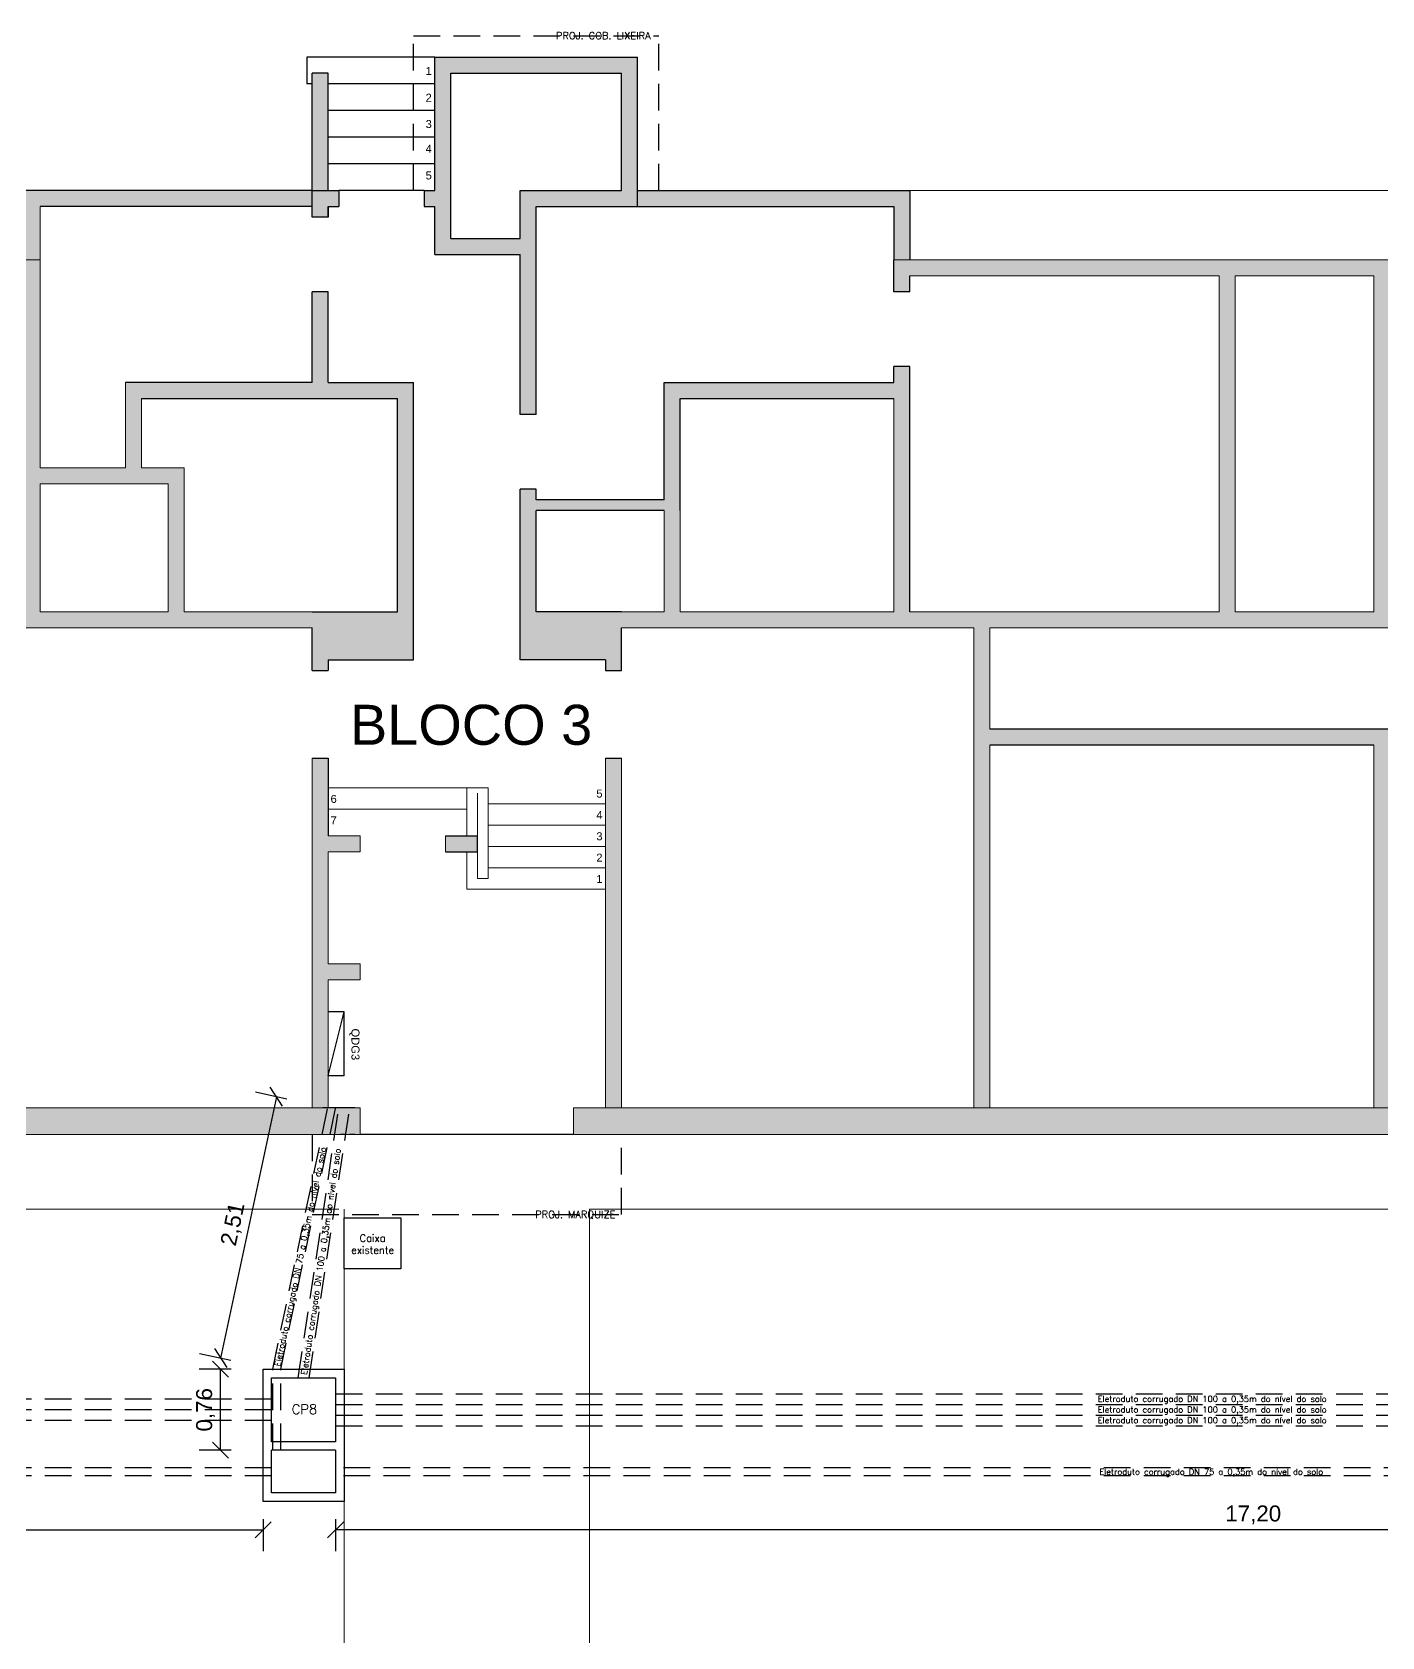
# Model space of a CAD drawing. Extents: x 0 to 11638, y -6007 to 0.
# Drawn here: x 11069.11 to 11081.76, y -5594.05 to -5579 of the extents above; entities that cross this region are included whole.
import ezdxf

# ---------------------------------------------------------------- set-up
doc = ezdxf.new("R2010")
doc.units = 0
doc.linetypes.add('CACHE', pattern=[0.375, 0.25, -0.125])
doc.layers.get('0').update_dxf_attribs({"linetype": 'CONTINUOUS'})
doc.layers.get('Defpoints').update_dxf_attribs({"linetype": 'CONTINUOUS'})
for name, color, linetype, lineweight in [('ARQ - Alvenaria Alta', 251, 'CONTINUOUS', 13), ('ARQ - Alvenaria Média-Baixa', 252, 'CONTINUOUS', 20), ('ARQ - Desnível', 8, 'CONTINUOUS', 20), ('ARQ - Escadas', 1, 'CONTINUOUS', 9), ('ARQ - Esquadrias', 1, 'CONTINUOUS', 9), ('ARQ - Guias Calçadas Sarjetas', 254, 'CONTINUOUS', 20), ('ARQ - Textos', 4, 'CONTINUOUS', 5), ('Elétrica', 30, 'CONTINUOUS', 20), ('Lógica - Dados Telefonia CFTV', 3, 'CONTINUOUS', 5)]:
    doc.layers.add(name, color=color, linetype=linetype, lineweight=lineweight)
doc.layers.add('ARQ - Cotas', color=1, linetype='CONTINUOUS')
doc.layers.add('ARQ - Projeções', color=253, linetype='CACHE')
doc.styles.add('ROMANS', font='romans.shx', dxfattribs={"height": 0.3})
doc.styles.get("Standard").update_dxf_attribs({"font": 'arial.ttf', "height": 0.15})
doc.dimstyles.get("Standard").update_dxf_attribs({"dimtxt": 0.1, "dimasz": 0.15, "dimexe": 0.2, "dimexo": 0.2, "dimgap": 0.05, "dimtad": 1, "dimzin": 0, "dimtxsty": 'STANDARD', "dimblk": 'OBLIQUE', "dimcen": 0.5, "dimclrd": 256, "dimclre": 256, "dimclrt": 256, "dimadec": 0, "dimazin": 0, "dimtfac": 1, "dimtmove": 0, "dimatfit": 3, "dimfxl": 0.1, "dimfxlon": 1, "dimtfillclr": 256, "dimtolj": 1, "dimtzin": 0, "dimlwd": -1, "dimarcsym": 0})

# ---------------------------------------------------------------- blocks, each defined once
blk = doc.blocks.new('_Oblique')
at = {"layer": 'ARQ - Esquadrias', "color": 0, "lineweight": -2}
blk.add_line((-0.5, -0.5), (0.5, 0.5), dxfattribs=at)
blk = doc.blocks.new('*D979')
at = {"layer": 'ARQ - Cotas', "lineweight": -2, "transparency": 16777216}
for p, q in [((11071.955, -5592.946), (11071.955, -5593.246)), ((11089.154, -5592.946), (11089.154, -5593.246))]:
    blk.add_line(p, q, dxfattribs=at)
at = {"layer": 'ARQ - Cotas', "transparency": 16777216}
blk.add_line((11089.154, -5593.046), (11071.955, -5593.046), dxfattribs=at)
at = {"layer": 'Defpoints', "color": 0, "lineweight": -2, "transparency": 16777216}
for p in [(11071.955, -5592.538), (11089.154, -5592.538), (11071.955, -5593.046)]:
    blk.add_point(p, dxfattribs=at)
at = {"layer": 'ARQ - Cotas', "transparency": 16777216, "xscale": 0.15, "yscale": 0.15, "zscale": 0.15, "rotation": 180}
blk.add_blockref('_Oblique', (11071.955, -5593.046), dxfattribs=at)
at = {"layer": 'ARQ - Cotas', "transparency": 16777216, "xscale": 0.15, "yscale": 0.15, "zscale": 0.15}
blk.add_blockref('_Oblique', (11089.154, -5593.046), dxfattribs=at)
at = {"layer": 'ARQ - Cotas', "lineweight": -2, "transparency": 16777216, "insert": (11080.554, -5592.906), "char_height": 0.15, "attachment_point": 5}
blk.add_mtext('\\A1;17,20', dxfattribs=at)
blk = doc.blocks.new('*D980')
at = {"layer": 'ARQ - Cotas', "transparency": 16777216}
blk.add_line((11071.399, -5588.986), (11070.876, -5591.436), dxfattribs=at)
at = {"layer": 'ARQ - Cotas', "lineweight": -2, "transparency": 16777216}
for p, q in [((11071.497, -5589.007), (11071.203, -5588.944)), ((11070.974, -5591.457), (11070.68, -5591.394))]:
    blk.add_line(p, q, dxfattribs=at)
at = {"layer": 'Defpoints', "color": 0, "lineweight": -2, "transparency": 16777216}
for p in [(11071.888, -5589.09), (11070.876, -5591.436), (11071.365, -5591.54)]:
    blk.add_point(p, dxfattribs=at)
at = {"layer": 'ARQ - Cotas', "transparency": 16777216, "xscale": 0.15, "yscale": 0.15, "zscale": 0.15}
for p, rotation in [((11071.399, -5588.986), 77.95147902487054), ((11070.876, -5591.436), 257.9514790248706)]:
    blk.add_blockref('_Oblique', p, dxfattribs=dict(at, rotation=rotation))
at = {"layer": 'ARQ - Cotas', "lineweight": -2, "transparency": 16777216, "insert": (11071, -5590.181), "char_height": 0.15, "attachment_point": 5, "rotation": 77.9515}
blk.add_mtext('\\A1;2,51', dxfattribs=at)
blk = doc.blocks.new('*D999')
at = {"layer": 'ARQ - Cotas', "lineweight": -2, "transparency": 16777216}
for p, q in [((11070.976, -5591.54), (11070.676, -5591.54)), ((11070.976, -5592.3), (11070.676, -5592.3))]:
    blk.add_line(p, q, dxfattribs=at)
at = {"layer": 'ARQ - Cotas', "transparency": 16777216}
blk.add_line((11070.876, -5592.3), (11070.876, -5591.54), dxfattribs=at)
at = {"layer": 'Defpoints', "color": 0, "lineweight": -2, "transparency": 16777216}
for p in [(11070.876, -5591.54), (11071.365, -5591.54), (11071.355, -5592.3)]:
    blk.add_point(p, dxfattribs=at)
at = {"layer": 'ARQ - Cotas', "transparency": 16777216, "xscale": 0.15, "yscale": 0.15, "zscale": 0.15}
for p, rotation in [((11070.876, -5591.54), 90), ((11070.876, -5592.3), 270)]:
    blk.add_blockref('_Oblique', p, dxfattribs=dict(at, rotation=rotation))
at = {"layer": 'ARQ - Cotas', "lineweight": -2, "transparency": 16777216, "insert": (11070.736, -5591.92), "char_height": 0.15, "attachment_point": 5, "rotation": 90}
blk.add_mtext('\\A1;0,76', dxfattribs=at)
blk = doc.blocks.new('*D1000')
at = {"layer": 'ARQ - Cotas', "lineweight": -2, "transparency": 16777216}
for p, q in [((11054.335, -5592.946), (11054.335, -5593.246)), ((11071.275, -5592.946), (11071.275, -5593.246))]:
    blk.add_line(p, q, dxfattribs=at)
at = {"layer": 'ARQ - Cotas', "transparency": 16777216}
blk.add_line((11054.335, -5593.046), (11071.275, -5593.046), dxfattribs=at)
at = {"layer": 'Defpoints', "color": 0, "lineweight": -2, "transparency": 16777216}
for p in [(11054.335, -5592.538), (11071.275, -5592.538), (11071.275, -5593.046)]:
    blk.add_point(p, dxfattribs=at)
at = {"layer": 'ARQ - Cotas', "transparency": 16777216, "xscale": 0.15, "yscale": 0.15, "zscale": 0.15, "rotation": 180}
blk.add_blockref('_Oblique', (11054.335, -5593.046), dxfattribs=at)
at = {"layer": 'ARQ - Cotas', "transparency": 16777216, "xscale": 0.15, "yscale": 0.15, "zscale": 0.15}
blk.add_blockref('_Oblique', (11071.275, -5593.046), dxfattribs=at)
at = {"layer": 'ARQ - Cotas', "lineweight": -2, "transparency": 16777216, "insert": (11062.805, -5592.906), "char_height": 0.15, "attachment_point": 5}
blk.add_mtext('\\A1;16,94', dxfattribs=at)

msp = doc.modelspace()

# ---------------------------------------------------------------- hatches: boundary and pattern name
at = {"layer": 'ARQ - Alvenaria Alta', "lineweight": -2}
h = msp.add_hatch(color=7, dxfattribs=at)
h.dxf.hatch_style = 1
h.paths.add_polyline_path([(11072.685, -5582.29), (11071.885, -5582.29), (11071.885, -5581.44), (11071.735, -5581.44), (11071.735, -5582.29), (11069.985, -5582.29), (11069.985, -5583.09), (11069.185, -5583.09), (11069.185, -5581.14), (11061.185, -5581.14), (11061.185, -5589.34), (11072.185, -5589.34), (11072.185, -5589.09), (11071.888, -5589.09), (11061.435, -5589.09), (11061.435, -5585.09), (11063.285, -5585.09), (11063.285, -5585.69), (11064.435, -5585.69), (11064.435, -5589.09), (11064.585, -5589.09), (11064.585, -5585.69), (11068.185, -5585.69), (11068.185, -5589.09), (11068.335, -5589.09), (11068.335, -5584.59), (11071.735, -5584.59), (11071.735, -5584.99), (11071.885, -5584.99), (11071.885, -5584.89), (11072.685, -5584.89)])
h.paths.add_polyline_path([(11071.735, -5584.44), (11070.535, -5584.44), (11070.535, -5583.09), (11070.135, -5583.09), (11070.135, -5582.44), (11072.535, -5582.44), (11072.535, -5584.44)], flags=16)
h.paths.add_polyline_path([(11070.385, -5584.44), (11069.185, -5584.44), (11069.185, -5583.24), (11070.385, -5583.24)], flags=16)
h.paths.add_polyline_path([(11069.035, -5584.44), (11066.035, -5584.44), (11066.035, -5581.29), (11069.035, -5581.29)], flags=16)
h.paths.add_polyline_path([(11068.185, -5584.59), (11068.185, -5585.54), (11063.435, -5585.54), (11063.435, -5584.59)], flags=16)
h.paths.add_polyline_path([(11065.885, -5584.44), (11064.585, -5584.44), (11064.585, -5581.29), (11065.885, -5581.29)], flags=16)
h.paths.add_polyline_path([(11064.435, -5584.44), (11063.285, -5584.44), (11063.285, -5584.99), (11061.435, -5584.99), (11061.435, -5581.39), (11064.435, -5581.39)], flags=16)
h.paths.add_polyline_path([(11071.885, -5585.81), (11071.735, -5585.81), (11071.735, -5589.09), (11071.885, -5589.09), (11071.885, -5587.89), (11072.185, -5587.89), (11072.185, -5587.74), (11071.885, -5587.74), (11071.885, -5586.69), (11072.185, -5586.69), (11072.185, -5586.54), (11071.885, -5586.54)], flags=17)
h.paths.add_polyline_path([(11082.985, -5584.44), (11081.835, -5584.44), (11081.835, -5581.39), (11084.835, -5581.39), (11084.835, -5589.09), (11074.185, -5589.09), (11074.185, -5589.34), (11085.085, -5589.34), (11085.085, -5581.14), (11077.185, -5581.14), (11077.185, -5581.44), (11077.335, -5581.44), (11077.335, -5581.29), (11080.235, -5581.29), (11080.235, -5584.44), (11077.335, -5584.44), (11077.335, -5582.14), (11077.185, -5582.14), (11077.185, -5582.29), (11075.035, -5582.29), (11075.035, -5583.39), (11073.835, -5583.39), (11073.835, -5583.29), (11073.685, -5583.29), (11073.685, -5584.89), (11074.485, -5584.89), (11074.485, -5584.99), (11074.635, -5584.99), (11074.635, -5584.59), (11077.935, -5584.59), (11077.935, -5589.09), (11078.085, -5589.09), (11078.085, -5585.69), (11081.685, -5585.69), (11081.685, -5589.09), (11081.835, -5589.09), (11081.835, -5585.69), (11082.985, -5585.69), (11082.985, -5585.09), (11084.835, -5585.09), (11084.835, -5584.99), (11082.985, -5584.99)])
h.paths.add_polyline_path([(11073.835, -5584.44), (11073.835, -5583.49), (11075.035, -5583.49), (11075.035, -5584.44), (11074.635, -5584.44)], flags=16)
h.paths.add_polyline_path([(11075.185, -5584.44), (11075.185, -5582.44), (11077.185, -5582.44), (11077.185, -5584.44)], flags=16)
h.paths.add_polyline_path([(11078.085, -5584.59), (11082.835, -5584.59), (11082.835, -5585.54), (11078.085, -5585.54)], flags=16)
h.paths.add_polyline_path([(11080.385, -5584.44), (11080.385, -5581.29), (11081.685, -5581.29), (11081.685, -5584.44)], flags=16)
h.paths.add_polyline_path([(11071.985, -5580.49), (11071.735, -5580.49), (11071.735, -5580.74), (11071.885, -5580.74), (11071.885, -5580.64), (11071.985, -5580.64)])
h.paths.add_polyline_path([(11074.785, -5579.24), (11072.885, -5579.24), (11072.885, -5580.49), (11072.785, -5580.49), (11072.785, -5580.64), (11072.885, -5580.64), (11072.885, -5581.09), (11073.685, -5581.09), (11073.685, -5582.59), (11073.835, -5582.59), (11073.835, -5580.64), (11074.785, -5580.64)])
h.paths.add_polyline_path([(11073.035, -5579.39), (11074.635, -5579.39), (11074.635, -5580.49), (11073.685, -5580.49), (11073.685, -5580.94), (11073.035, -5580.94)], flags=16)
h = msp.add_hatch(color=7, dxfattribs=at)
h.dxf.hatch_style = 1
h.paths.add_polyline_path([(11073.285, -5586.54), (11072.985, -5586.54), (11072.985, -5586.69), (11073.285, -5586.69)])
h.paths.add_polyline_path([(11074.635, -5585.81), (11074.485, -5585.81), (11074.485, -5589.09), (11074.635, -5589.09)])
at = {"layer": 'ARQ - Alvenaria Média-Baixa', "lineweight": -2}
h = msp.add_hatch(color=256, dxfattribs=at)
h.dxf.hatch_style = 1
h.paths.add_polyline_path([(11071.735, -5580.49), (11069.035, -5580.49), (11069.035, -5581.14), (11069.185, -5581.14), (11069.185, -5580.64), (11071.735, -5580.64)])
h.paths.add_polyline_path([(11071.885, -5579.39), (11071.735, -5579.39), (11071.735, -5580.49), (11071.885, -5580.49)])
h.paths.add_polyline_path([(11077.335, -5580.49), (11074.785, -5580.49), (11074.785, -5580.64), (11077.185, -5580.64), (11077.185, -5581.14), (11077.335, -5581.14)])

# ---------------------------------------------------------------- linework, layer by layer
at = {"lineweight": -2}
for p, q in [((11072.135, -5589.09), (11071.835, -5589.09)), ((11072.05, -5589.34), (11072, -5589.34)), ((11072.053, -5589.34), (11072.003, -5589.34)), ((11072.135, -5589.34), (11072.085, -5589.34)), ((11072.035, -5590.12), (11072.565, -5590.12)), ((11072.035, -5590.6), (11072.035, -5590.12)), ((11072.565, -5590.12), (11072.565, -5590.6)), ((11072.565, -5590.6), (11072.035, -5590.6))]:
    msp.add_line(p, q, dxfattribs=at)
at = {"layer": 'ARQ - Alvenaria Alta', "lineweight": -2}
for p, q in [((11072.885, -5580.49), (11072.885, -5579.24)), ((11072.885, -5579.24), (11074.785, -5579.24)), ((11074.785, -5580.64), (11074.785, -5579.24)), ((11073.035, -5580.94), (11073.035, -5579.39)), ((11073.035, -5579.39), (11074.635, -5579.39)), ((11074.635, -5580.49), (11074.635, -5579.39)), ((11071.735, -5580.74), (11071.735, -5580.49)), ((11071.735, -5580.49), (11071.985, -5580.49)), ((11071.985, -5580.49), (11071.985, -5580.64)), ((11072.785, -5580.49), (11072.885, -5580.49)), ((11072.785, -5580.49), (11072.785, -5580.64)), ((11073.685, -5580.94), (11073.685, -5580.49)), ((11073.685, -5580.49), (11074.635, -5580.49)), ((11071.885, -5580.74), (11071.735, -5580.74)), ((11071.885, -5580.64), (11071.985, -5580.64)), ((11071.885, -5580.74), (11071.885, -5580.64)), ((11071.885, -5580.64), (11071.885, -5580.74)), ((11072.785, -5580.64), (11072.885, -5580.64)), ((11072.885, -5581.09), (11072.885, -5580.64)), ((11073.835, -5582.59), (11073.835, -5580.64)), ((11073.835, -5580.64), (11074.785, -5580.64)), ((11073.035, -5580.94), (11073.685, -5580.94)), ((11072.885, -5581.09), (11073.685, -5581.09)), ((11073.685, -5582.59), (11073.685, -5581.09)), ((11077.185, -5581.44), (11077.185, -5581.14)), ((11077.335, -5581.44), (11077.335, -5581.29)), ((11071.735, -5582.29), (11071.735, -5581.44)), ((11071.885, -5581.44), (11071.735, -5581.44)), ((11071.885, -5582.29), (11071.885, -5581.44)), ((11077.335, -5581.44), (11077.185, -5581.44)), ((11077.185, -5582.29), (11077.185, -5582.14)), ((11077.335, -5582.14), (11077.185, -5582.14)), ((11077.335, -5584.44), (11077.335, -5582.14)), ((11071.735, -5582.29), (11069.985, -5582.29)), ((11071.885, -5582.29), (11072.685, -5582.29)), ((11072.685, -5584.89), (11072.685, -5582.29)), ((11075.035, -5583.39), (11075.035, -5582.29)), ((11075.035, -5582.29), (11077.185, -5582.29)), ((11070.135, -5582.44), (11072.535, -5582.44)), ((11072.535, -5584.44), (11072.535, -5582.44)), ((11075.185, -5583.49), (11075.185, -5582.44)), ((11075.185, -5582.44), (11077.185, -5582.44)), ((11073.835, -5582.59), (11073.685, -5582.59)), ((11073.835, -5583.29), (11073.685, -5583.29)), ((11073.685, -5584.89), (11073.685, -5583.29)), ((11073.835, -5583.39), (11073.835, -5583.29)), ((11075.035, -5583.39), (11073.835, -5583.39)), ((11075.035, -5583.49), (11073.835, -5583.49)), ((11073.835, -5584.44), (11073.835, -5583.49)), ((11071.735, -5584.44), (11072.535, -5584.44)), ((11074.635, -5584.44), (11073.835, -5584.44)), ((11071.735, -5584.99), (11071.735, -5584.59)), ((11074.635, -5584.99), (11074.635, -5584.59)), ((11071.885, -5584.89), (11071.885, -5584.99)), ((11071.885, -5584.89), (11072.685, -5584.89)), ((11074.485, -5584.89), (11073.685, -5584.89)), ((11074.485, -5584.89), (11074.485, -5584.99)), ((11071.735, -5584.99), (11071.885, -5584.99)), ((11074.485, -5584.99), (11074.635, -5584.99)), ((11082.835, -5585.54), (11078.085, -5585.54)), ((11081.685, -5585.69), (11078.085, -5585.69)), ((11071.735, -5585.81), (11071.885, -5585.81)), ((11071.885, -5585.81), (11071.885, -5586.54)), ((11074.485, -5585.81), (11074.635, -5585.81)), ((11072.985, -5586.54), (11073.285, -5586.54)), ((11073.285, -5586.69), (11073.285, -5586.54)), ((11072.985, -5586.69), (11073.285, -5586.69)), ((11071.275, -5592.78), (11071.275, -5591.54)), ((11071.275, -5591.54), (11072.035, -5591.54)), ((11072.035, -5591.54), (11072.035, -5592.78)), ((11071.355, -5592.22), (11071.355, -5591.62)), ((11071.355, -5591.62), (11071.955, -5591.62)), ((11071.955, -5591.62), (11071.955, -5592.22)), ((11071.955, -5592.22), (11071.355, -5592.22)), ((11071.955, -5592.3), (11071.355, -5592.3)), ((11071.355, -5592.7), (11071.355, -5592.3)), ((11071.955, -5592.3), (11071.955, -5592.7)), ((11071.955, -5592.7), (11071.355, -5592.7)), ((11072.035, -5592.78), (11071.275, -5592.78))]:
    msp.add_line(p, q, dxfattribs=at)
at = {"layer": 'ARQ - Alvenaria Alta', "ltscale": 0.01, "transparency": 33554684}
for p, q in [((11069.185, -5581.14), (11061.185, -5581.14)), ((11069.185, -5583.09), (11069.185, -5581.14)), ((11085.085, -5581.14), (11077.185, -5581.14)), ((11080.235, -5581.29), (11077.335, -5581.29)), ((11080.235, -5584.44), (11080.235, -5581.29)), ((11081.685, -5581.29), (11080.385, -5581.29)), ((11080.385, -5584.44), (11080.385, -5581.29)), ((11081.685, -5584.44), (11081.685, -5581.29)), ((11069.985, -5583.09), (11069.985, -5582.29)), ((11070.135, -5583.09), (11070.135, -5582.44)), ((11075.185, -5584.44), (11075.185, -5582.44)), ((11077.185, -5584.44), (11077.185, -5582.44)), ((11069.985, -5583.09), (11069.185, -5583.09)), ((11070.535, -5583.09), (11070.135, -5583.09)), ((11070.535, -5584.44), (11070.535, -5583.09)), ((11070.385, -5583.24), (11069.185, -5583.24)), ((11069.185, -5584.44), (11069.185, -5583.24)), ((11070.385, -5584.44), (11070.385, -5583.24)), ((11075.035, -5584.44), (11075.035, -5583.49)), ((11070.385, -5584.44), (11069.185, -5584.44)), ((11071.735, -5584.44), (11070.535, -5584.44)), ((11074.635, -5584.44), (11075.035, -5584.44)), ((11075.185, -5584.44), (11077.185, -5584.44)), ((11077.335, -5584.44), (11080.235, -5584.44)), ((11080.385, -5584.44), (11081.685, -5584.44)), ((11071.735, -5584.59), (11068.335, -5584.59)), ((11074.635, -5584.59), (11077.935, -5584.59)), ((11078.085, -5584.59), (11082.835, -5584.59)), ((11072.185, -5587.74), (11071.885, -5587.74)), ((11072.185, -5587.89), (11071.885, -5587.89)), ((11072.185, -5589.09), (11061.435, -5589.09)), ((11072.185, -5589.09), (11072.185, -5589.34)), ((11084.835, -5589.09), (11074.185, -5589.09)), ((11074.185, -5589.09), (11074.185, -5589.34)), ((11072.185, -5589.34), (11061.185, -5589.34)), ((11085.085, -5589.34), (11074.185, -5589.34))]:
    msp.add_line(p, q, dxfattribs=at)
at = {"layer": 'ARQ - Alvenaria Alta'}
for p, q in [((11077.935, -5589.09), (11077.935, -5584.59)), ((11078.085, -5585.54), (11078.085, -5584.59)), ((11078.085, -5589.09), (11078.085, -5585.69)), ((11081.685, -5589.09), (11081.685, -5585.69)), ((11071.735, -5589.09), (11071.735, -5585.81)), ((11074.485, -5589.09), (11074.485, -5585.81)), ((11074.635, -5589.09), (11074.635, -5585.81)), ((11071.885, -5586.54), (11072.185, -5586.54)), ((11072.185, -5586.69), (11072.185, -5586.54)), ((11072.985, -5586.69), (11072.985, -5586.54)), ((11071.885, -5587.74), (11071.885, -5586.69)), ((11071.885, -5586.69), (11072.185, -5586.69)), ((11072.185, -5587.89), (11072.185, -5587.74)), ((11071.885, -5589.09), (11071.885, -5587.89))]:
    msp.add_line(p, q, dxfattribs=at)
at = {"layer": 'ARQ - Alvenaria Média-Baixa', "lineweight": -2}
for p, q in [((11071.735, -5580.49), (11071.735, -5579.39)), ((11071.885, -5579.39), (11071.735, -5579.39)), ((11071.885, -5580.49), (11071.885, -5579.39)), ((11071.735, -5580.49), (11069.035, -5580.49)), ((11074.785, -5580.49), (11077.335, -5580.49)), ((11077.335, -5580.49), (11077.335, -5581.14)), ((11071.735, -5580.64), (11069.185, -5580.64)), ((11074.785, -5580.64), (11077.185, -5580.64)), ((11077.185, -5580.64), (11077.185, -5581.14))]:
    msp.add_line(p, q, dxfattribs=at)
at = {"layer": 'ARQ - Alvenaria Média-Baixa', "ltscale": 0.01, "transparency": 33554684}
msp.add_line((11069.185, -5581.14), (11069.185, -5580.64), dxfattribs=at)
at = {"layer": 'ARQ - Alvenaria Média-Baixa'}
for p, q in [((11073.185, -5586.54), (11073.185, -5586.09)), ((11073.385, -5586.09), (11073.185, -5586.09)), ((11073.285, -5586.94), (11073.285, -5586.14)), ((11073.385, -5586.94), (11073.385, -5586.09)), ((11073.385, -5586.94), (11073.285, -5586.94))]:
    msp.add_line(p, q, dxfattribs=at)
at = {"layer": 'ARQ - Desnível', "lineweight": -2}
msp.add_line((11074.185, -5589.34), (11072.185, -5589.34), dxfattribs=at)
at = {"layer": 'ARQ - Escadas', "lineweight": -2}
for p, q in [((11072.885, -5579.24), (11071.685, -5579.24)), ((11071.685, -5579.24), (11071.685, -5579.49)), ((11071.735, -5579.49), (11071.685, -5579.49)), ((11072.885, -5579.49), (11071.885, -5579.49)), ((11072.885, -5579.74), (11071.885, -5579.74)), ((11072.885, -5579.99), (11071.885, -5579.99)), ((11072.885, -5580.24), (11071.885, -5580.24)), ((11072.785, -5580.49), (11071.985, -5580.49))]:
    msp.add_line(p, q, dxfattribs=at)
at = {"layer": 'ARQ - Escadas'}
for p, q in [((11073.185, -5586.09), (11071.885, -5586.09)), ((11071.885, -5586.29), (11073.185, -5586.29)), ((11073.385, -5586.24), (11074.485, -5586.24)), ((11073.385, -5586.44), (11074.485, -5586.44)), ((11073.185, -5587.04), (11073.185, -5586.69)), ((11073.385, -5586.64), (11074.485, -5586.64)), ((11073.385, -5586.84), (11074.485, -5586.84)), ((11073.185, -5587.04), (11074.485, -5587.04))]:
    msp.add_line(p, q, dxfattribs=at)
at = {"layer": 'ARQ - Guias Calçadas Sarjetas', "ltscale": 0.01, "transparency": 33554684}
for p, q in [((11077.335, -5580.49), (11086.07, -5580.49)), ((11071.985, -5590.04), (11060.3, -5590.04)), ((11072.035, -5590.04), (11072.035, -5599.653)), ((11074.335, -5590.04), (11074.335, -5599.642)), ((11086.07, -5590.04), (11074.335, -5590.04))]:
    msp.add_line(p, q, dxfattribs=at)
at = {"layer": 'ARQ - Projeções', "lineweight": -2}
for p, q in [((11072.685, -5579.04), (11074.985, -5579.04)), ((11072.685, -5580.49), (11072.685, -5579.04)), ((11074.985, -5580.49), (11074.985, -5579.04)), ((11071.735, -5589.34), (11071.735, -5590.09)), ((11074.635, -5590.09), (11074.635, -5589.34)), ((11071.735, -5590.09), (11074.635, -5590.09))]:
    msp.add_line(p, q, dxfattribs=at)
at = {"layer": 'Elétrica', "lineweight": -2}
for p, q in [((11072.035, -5588.19), (11071.885, -5588.19)), ((11071.885, -5588.79), (11072.035, -5588.19)), ((11072.035, -5588.79), (11072.035, -5588.19)), ((11072.035, -5588.79), (11071.885, -5588.79))]:
    msp.add_line(p, q, dxfattribs=at)
at = {"layer": 'Elétrica', "linetype": 'CACHE', "lineweight": -2}
for p, q in [((11071.605, -5591.62), (11071.985, -5589.09)), ((11071.706, -5591.62), (11072.086, -5589.09)), ((11071.355, -5591.82), (11054.325, -5591.823)), ((11071.955, -5591.77), (11089.154, -5591.77)), ((11071.955, -5591.87), (11089.154, -5591.87)), ((11071.355, -5591.92), (11054.325, -5591.923)), ((11071.355, -5592.02), (11054.325, -5592.023)), ((11071.955, -5591.97), (11089.154, -5591.97)), ((11071.955, -5592.07), (11089.154, -5592.07))]:
    msp.add_line(p, q, dxfattribs=at)
at = {"layer": 'Lógica - Dados Telefonia CFTV', "linetype": 'CACHE', "lineweight": -2}
for p, q in [((11071.365, -5591.54), (11071.878, -5589.099)), ((11071.44, -5591.54), (11071.953, -5589.097)), ((11071.365, -5592.3), (11071.365, -5591.54)), ((11071.44, -5592.3), (11071.44, -5591.54)), ((11071.355, -5592.463), (11054.325, -5592.463)), ((11089.154, -5592.463), (11071.955, -5592.463)), ((11071.355, -5592.538), (11054.325, -5592.538)), ((11089.154, -5592.538), (11071.955, -5592.538))]:
    msp.add_line(p, q, dxfattribs=at)

# ---------------------------------------------------------------- texts
at = {"lineweight": -2, "insert": (11071.592, -5590.277), "char_height": 0.0675, "attachment_point": 1, "style": 'ROMANS'}
msp.add_mtext_dynamic_manual_height_columns('\\pxqc;Caixa\\Pexistente', width=1.41912, gutter_width=13.5, heights=[0], dxfattribs=at)
at = {"layer": 'ARQ - Escadas', "char_height": 0.075, "attachment_point": 5}
for s, insert in [('1', (11072.827, -5579.369)), ('2', (11072.827, -5579.62)), ('3', (11072.827, -5579.867)), ('4', (11072.827, -5580.098)), ('5', (11072.827, -5580.349)), ('6', (11071.936, -5586.194)), ('5', (11074.427, -5586.144)), ('4', (11074.427, -5586.344)), ('7', (11071.936, -5586.394)), ('3', (11074.427, -5586.544)), ('2', (11074.427, -5586.744)), ('1', (11074.427, -5586.944))]:
    msp.add_mtext(s, dxfattribs=dict(at, insert=insert))
at = {"layer": 'ARQ - Projeções', "lineweight": -2, "char_height": 0.0675, "attachment_point": 1, "style": 'ROMANS'}
for s, insert in [('\\pxqc;PROJ. COB. LIXEIRA', (11073.754, -5579.005)), ('\\pxqc;PROJ. MARQUIZE', (11073.492, -5590.055))]:
    msp.add_mtext_dynamic_manual_height_columns(s, width=1.41912, gutter_width=13.5, heights=[0], dxfattribs=dict(at, insert=insert))
at = {"layer": 'ARQ - Textos', "linetype": 'Continuous', "insert": (11072.089, -5585.311), "char_height": 0.375, "attachment_point": 1}
msp.add_mtext_dynamic_manual_height_columns('BLOCO 3', width=20.35412, gutter_width=5.023, heights=[0], dxfattribs=at)
at = {"layer": 'ARQ - Textos', "linetype": 'Continuous', "insert": (11072.178, -5588.346), "char_height": 0.075, "attachment_point": 1, "rotation": 270}
msp.add_mtext_dynamic_manual_height_columns('QDG3', width=4.07082, gutter_width=1.005, heights=[0], dxfattribs=at)
at = {"layer": 'Elétrica', "linetype": 'ByBlock', "insert": (11071.629, -5591.588), "char_height": 0.05625, "attachment_point": 1, "rotation": 81.4582, "style": 'ROMANS'}
msp.add_mtext_dynamic_manual_height_columns('Eletroduto corrugado DN 100 a 0,35m do nível do solo', width=3.26052, gutter_width=11.25, heights=[0], dxfattribs=at)
at = {"layer": 'Elétrica', "linetype": 'ByBlock', "attachment_point": 1, "style": 'ROMANS'}
for s, width, gutter_width, insert, char_height in [('CP8', 1.89216, 18, (11071.543, -5591.87), 0.09), ('Eletroduto corrugado DN 100 a 0,35m do nível do solo', 3.26052, 11.25, (11079.097, -5591.79), 0.05625), ('Eletroduto corrugado DN 100 a 0,35m do nível do solo', 3.26052, 11.25, (11079.097, -5591.89), 0.05625), ('Eletroduto corrugado DN 100 a 0,35m do nível do solo', 3.26052, 11.25, (11079.097, -5591.99), 0.05625)]:
    msp.add_mtext_dynamic_manual_height_columns(s, width=width, gutter_width=gutter_width, heights=[0], dxfattribs=dict(at, insert=insert, char_height=char_height))
at = {"layer": 'Lógica - Dados Telefonia CFTV', "linetype": 'ByBlock', "insert": (11071.38, -5591.505), "char_height": 0.05625, "attachment_point": 1, "rotation": 78.1402, "style": 'ROMANS'}
msp.add_mtext_dynamic_manual_height_columns('Eletroduto corrugado DN 75 a 0,35m do nível do solo', width=3.26052, gutter_width=11.25, heights=[0], dxfattribs=at)
at = {"layer": 'Lógica - Dados Telefonia CFTV', "linetype": 'ByBlock', "insert": (11079.112, -5592.473), "char_height": 0.05625, "attachment_point": 1, "style": 'ROMANS'}
msp.add_mtext_dynamic_manual_height_columns('Eletroduto corrugado DN 75 a 0,35m do nível do solo', width=3.26052, gutter_width=11.25, heights=[0], dxfattribs=at)

# ---------------------------------------------------------------- dimensions: what is measured, and where the dimension line sits
at = {"layer": 'ARQ - Cotas', "lineweight": -2}
dim = msp.add_aligned_dim(p1=(11071.888, -5589.09), p2=(11071.365, -5591.54), distance=-0.5, dimstyle='STANDARD', dxfattribs=at)
dim.commit()
dim.dimension.update_dxf_attribs({"geometry": '*D980', "text_midpoint": (11071, -5590.181)})
for base, p1, p2, angle, picture, middle in [((11070.876, -5591.54), (11071.355, -5592.3), (11071.365, -5591.54), 90, '*D999', (11070.736, -5591.92)), ((11071.955, -5593.046), (11089.154, -5592.538), (11071.955, -5592.538), 180, '*D979', (11080.554, -5592.906))]:
    dim = msp.add_linear_dim(base=base, p1=p1, p2=p2, angle=angle, dimstyle='STANDARD', dxfattribs=at)
    dim.commit()
    dim.dimension.update_dxf_attribs({"geometry": picture, "text_midpoint": middle})
dim = msp.add_linear_dim(base=(11071.275, -5593.046), p1=(11054.335, -5592.538), p2=(11071.275, -5592.538), dimstyle='STANDARD', dxfattribs=at)
dim.commit()
dim.dimension.update_dxf_attribs({"geometry": '*D1000', "text_midpoint": (11062.805, -5592.906)})

doc.saveas('drawing.dxf')
